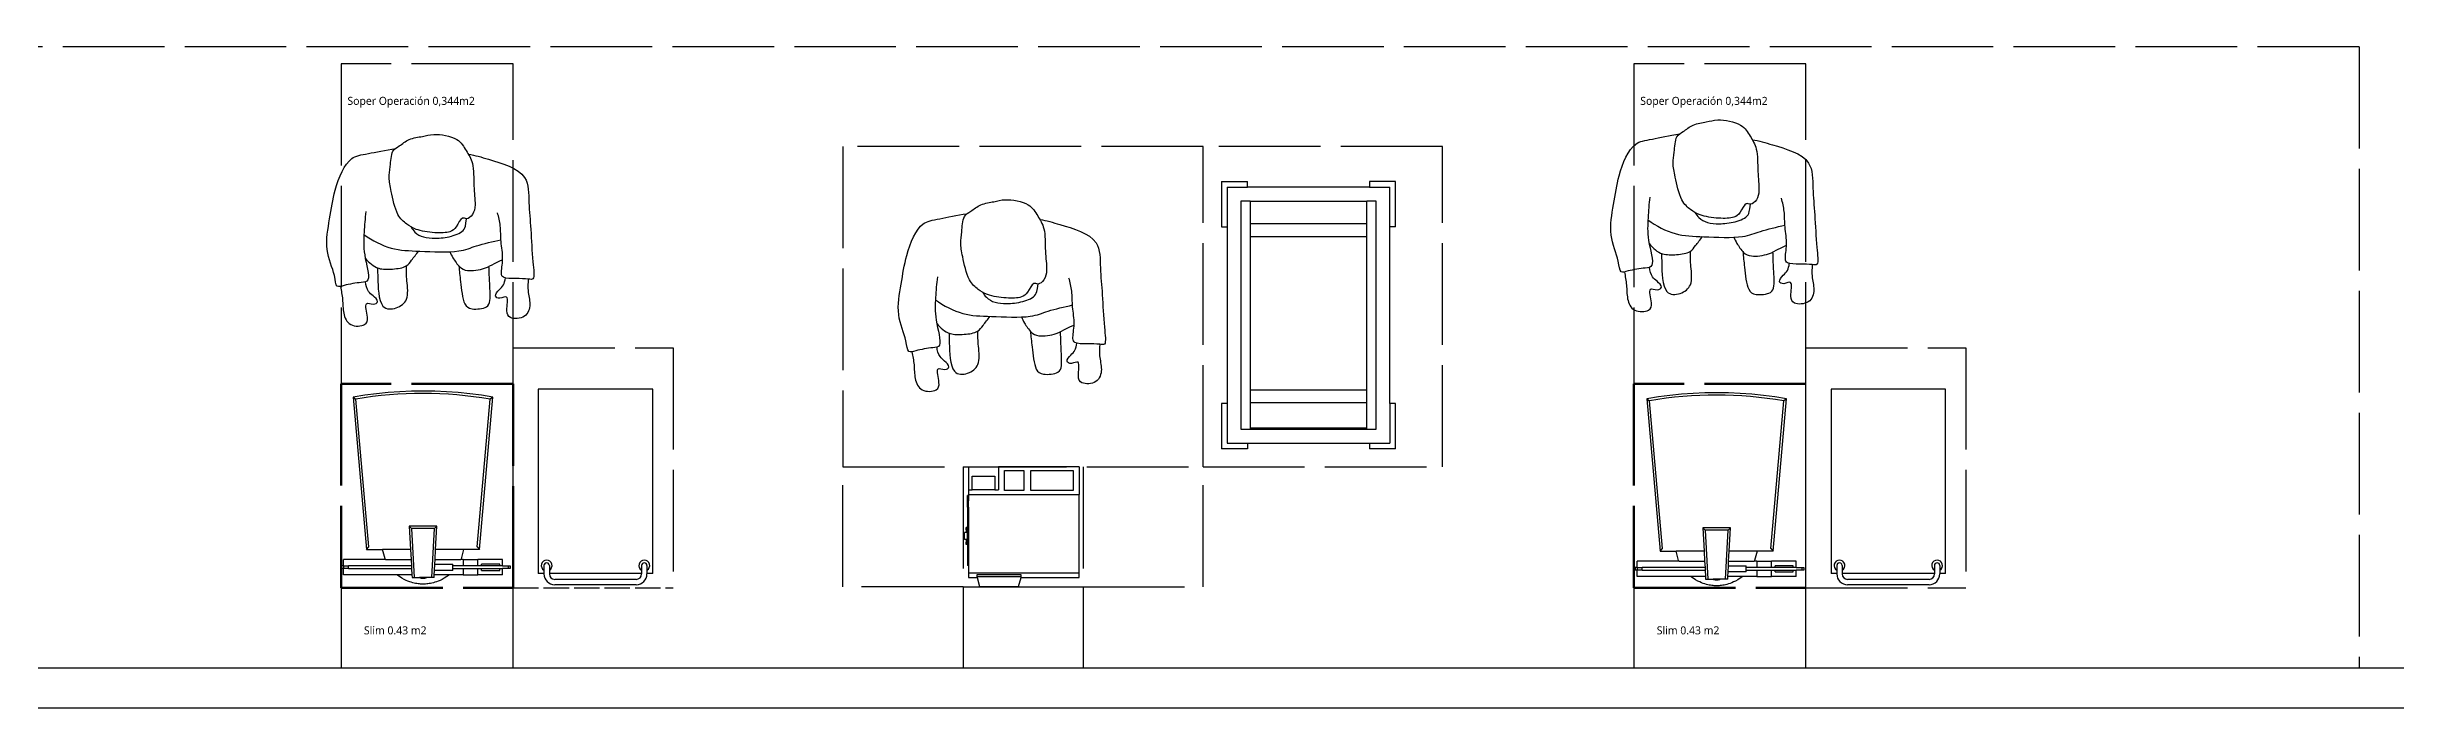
# Model space of a CAD drawing. Header units: millimetres. Extents: x -9564 to 78776, y -25260 to 24346.
# Drawn here: x 63986 to 69855, y -25260 to -23608 of the extents above; entities that cross this region are included whole.
import ezdxf

# ---------------------------------------------------------------- set-up
doc = ezdxf.new("R2010")
doc.units = ezdxf.units.MM
doc.header["$LTSCALE"] = 100
doc.linetypes.add('DASHED2', pattern=[0.762, 0.635, -0.127])
doc.linetypes.add('DASHEDX2', pattern=[3.048, 2.54, -0.508])
for name, color, linetype in [('Area circulacion', 50, 'DASHEDX2'), ('Area proceso', 90, 'DASHEDX2'), ('Maquinas', 200, 'Continuous'), ('MUROS', 7, 'Continuous'), ('Personal', 20, 'Continuous'), ('Transporte semielaborado', 30, 'Continuous')]:
    doc.layers.add(name, color=color, linetype=linetype)
doc.layers.add('Area maquinas', color=140, linetype='DASHEDX2', lineweight=50)
doc.styles.add('OpenSans', font='OpenSans-Regular.ttf')

# ---------------------------------------------------------------- blocks, each defined once
blk = doc.blocks.new('pa17-16')
for points, knots in [([(5.5575, 2.4391), (5.5549, 2.4218), (5.5525, 2.3852), (5.5491, 2.3329), (5.5712, 2.2599), (5.5431, 2.2589), (5.5029, 2.2526), (5.4793, 2.2435), (5.4785, 2.2813), (5.4499, 2.3438), (5.4658, 2.4235), (5.4776, 2.5033), (5.5116, 2.5798), (5.5552, 2.585), (5.608, 2.5962), (5.6336, 2.6001)], [0, 0, 0, 0, 0.404899, 0.829805, 1.276298, 1.516647, 1.885942, 2.122553, 2.418487, 2.881882, 3.382407, 3.897515, 4.613825, 5.020942, 5.393355, 5.393355, 5.393355, 5.393355]), ([(5.62, 2.5537), (5.6188, 2.5427), (5.6154, 2.5253), (5.6223, 2.4901), (5.6346, 2.4293), (5.661, 2.4064), (5.685, 2.3908), (5.7322, 2.3832), (5.7723, 2.3842), (5.7881, 2.3969), (5.8018, 2.4268), (5.8146, 2.4162), (5.8324, 2.4305), (5.8382, 2.4568), (5.8318, 2.5038), (5.8344, 2.5615), (5.8137, 2.5937), (5.7944, 2.6284), (5.7307, 2.6388), (5.7037, 2.6296), (5.6679, 2.626), (5.6442, 2.6055), (5.6228, 2.5961), (5.6214, 2.5667), (5.62, 2.5537)], [0, 0, 0, 0, 0.297584, 0.631064, 1.068635, 1.39533, 1.69617, 2.097861, 2.458938, 2.716293, 3.010442, 3.199165, 3.447293, 3.731671, 4.119196, 4.541864, 4.881702, 5.22714, 5.673063, 5.989311, 6.327668, 6.644571, 6.906626, 7.259736, 7.259736, 7.259736, 7.259736]), ([(5.8196, 2.5846), (5.837, 2.5819), (5.8817, 2.5675), (5.9755, 2.5418), (5.972, 2.4609), (5.9791, 2.3926), (5.9812, 2.315), (5.9891, 2.2612), (5.9692, 2.2664), (5.9401, 2.2663), (5.9063, 2.2668), (5.9005, 2.2811), (5.909, 2.3184), (5.9007, 2.3606), (5.9019, 2.4011), (5.8964, 2.4238), (5.8933, 2.4348)], [6.682038, 6.682038, 6.682038, 6.682038, 7.076266, 7.806153, 8.304227, 8.77662, 9.284333, 9.649979, 9.844608, 10.160206, 10.472731, 10.661147, 10.998544, 11.371438, 11.724832, 12.051545, 12.051545, 12.051545, 12.051545]), ([(5.6724, 2.3994), (5.675, 2.3947), (5.6837, 2.383), (5.7041, 2.3718), (5.7348, 2.3697), (5.774, 2.3728), (5.8085, 2.3874), (5.8116, 2.4015), (5.8144, 2.4199)], [0.121052, 0.121052, 0.121052, 0.121052, 0.297289, 0.584433, 0.895396, 1.26174, 1.600834, 1.760925, 1.760925, 1.760925, 1.760925]), ([(5.5522, 2.3809), (5.573, 2.3653), (5.6222, 2.3398), (5.6924, 2.3383), (5.7952, 2.3323), (5.8376, 2.352), (5.881, 2.3613), (5.9019, 2.366)], [0, 0, 0, 0, 0.49262, 0.970296, 1.525877, 1.91054, 2.357805, 2.357805, 2.357805, 2.357805]), ([(5.5552, 2.3206), (5.5597, 2.3147), (5.5706, 2.3043), (5.5892, 2.2916), (5.6248, 2.2913), (5.6613, 2.2967), (5.6731, 2.3154), (5.6858, 2.3299), (5.6912, 2.3378)], [0, 0, 0, 0, 0.262594, 0.520609, 0.853848, 1.185107, 1.43842, 1.738028, 1.738028, 1.738028, 1.738028]), ([(5.5867, 2.2952), (5.5866, 2.2877), (5.5872, 2.2667), (5.5883, 2.1873), (5.6353, 2.19), (5.6673, 2.2128), (5.6606, 2.2618), (5.6599, 2.2881), (5.6606, 2.3008)], [0.078483, 0.078483, 0.078483, 0.078483, 0.321516, 0.797556, 1.122606, 1.448668, 1.830958, 2.166281, 2.166281, 2.166281, 2.166281]), ([(5.7713, 2.3359), (5.7736, 2.3305), (5.7786, 2.3203), (5.7954, 2.2951), (5.8154, 2.2848), (5.8612, 2.2906), (5.8838, 2.3057), (5.8988, 2.3117), (5.9058, 2.3148)], [0, 0, 0, 0, 0.233477, 0.532145, 0.79329, 1.163492, 1.458071, 1.725911, 1.725911, 1.725911, 1.725911]), ([(5.7943, 2.2992), (5.7951, 2.2858), (5.7984, 2.2614), (5.8038, 2.2002), (5.8255, 2.1869), (5.8672, 2.191), (5.8755, 2.2117), (5.8718, 2.2605), (5.8715, 2.286), (5.871, 2.2978)], [0, 0, 0, 0, 0.353805, 0.775896, 1.041599, 1.377968, 1.615337, 2.001902, 2.313716, 2.313716, 2.313716, 2.313716]), ([(5.4915, 2.2484), (5.4936, 2.2374), (5.4981, 2.215), (5.4968, 2.1806), (5.512, 2.1445), (5.5569, 2.147), (5.5634, 2.1681), (5.5498, 2.2128), (5.5753, 2.1995), (5.5912, 2.209), (5.5741, 2.2257), (5.5617, 2.2339), (5.5559, 2.2515), (5.5556, 2.26)], [0, 0, 0, 0, 0.324329, 0.654038, 0.980089, 1.31306, 1.562526, 1.890179, 2.123217, 2.319335, 2.559559, 2.78492, 3.066636, 3.066636, 3.066636, 3.066636]), ([(5.9713, 2.2652), (5.9703, 2.2553), (5.9686, 2.234), (5.9786, 2.2017), (5.9668, 2.1644), (5.9218, 2.1628), (5.9134, 2.1832), (5.9229, 2.229), (5.8988, 2.2135), (5.882, 2.2215), (5.8976, 2.2397), (5.908, 2.248), (5.912, 2.2618), (5.9127, 2.2683)], [0.038839, 0.038839, 0.038839, 0.038839, 0.324329, 0.654038, 0.980089, 1.31306, 1.562526, 1.890179, 2.123217, 2.319335, 2.559559, 2.78492, 2.989829, 2.989829, 2.989829, 2.989829])]:
    blk.add_open_spline(points, degree=3, knots=knots)
blk = doc.blocks.new('Bakery Trolley pl')
at = {"layer": 'Transporte semielaborado'}
for p, q in [((0.1804, 0.6253), (0.2371, 0.6253)), ((0.1804, 0.6253), (0.1804, 0.526)), ((0.2371, 0.6127), (0.2371, 0.6253)), ((0.5048, 0.6127), (0.5048, 0.6253)), ((0.5048, 0.6253), (0.5615, 0.6253)), ((0.5615, 0.526), (0.5615, 0.6253)), ((0.2371, 0.6127), (0.1929, 0.6127)), ((0.1929, 0.526), (0.1929, 0.6127)), ((0.2229, 0.5827), (0.2229, 0.0827)), ((0.2429, 0.5827), (0.2229, 0.5827)), ((0.5048, 0.6127), (0.2371, 0.6127)), ((0.2429, 0.5827), (0.2429, 0.5798)), ((0.4989, 0.5827), (0.2429, 0.5827)), ((0.2429, 0.5798), (0.4989, 0.5798)), ((0.2429, 0.5798), (0.2429, 0.5245)), ((0.5189, 0.5827), (0.4989, 0.5827)), ((0.4989, 0.5798), (0.4989, 0.5827)), ((0.4989, 0.5245), (0.4989, 0.5798)), ((0.5489, 0.6127), (0.5048, 0.6127)), ((0.5189, 0.0827), (0.5189, 0.5827)), ((0.5489, 0.526), (0.5489, 0.6127)), ((0.1804, 0.526), (0.1929, 0.526)), ((0.1929, 0.526), (0.1929, 0.1394)), ((0.2429, 0.5245), (0.4989, 0.5245)), ((0.2429, 0.5245), (0.2429, 0.4967)), ((0.4989, 0.4967), (0.4989, 0.5245)), ((0.5489, 0.526), (0.5615, 0.526)), ((0.5489, 0.1394), (0.5489, 0.526)), ((0.2429, 0.4967), (0.4989, 0.4967)), ((0.2429, 0.4967), (0.2429, 0.1615)), ((0.4989, 0.1615), (0.4989, 0.4967)), ((0.2429, 0.1615), (0.4989, 0.1615)), ((0.2429, 0.1615), (0.2429, 0.1325)), ((0.4989, 0.1325), (0.4989, 0.1615)), ((0.1804, 0.1394), (0.1929, 0.1394)), ((0.1804, 0.1394), (0.1804, 0.0402)), ((0.1929, 0.1394), (0.1929, 0.0527)), ((0.2429, 0.1325), (0.4989, 0.1325)), ((0.2429, 0.1325), (0.2429, 0.0827)), ((0.4989, 0.0827), (0.4989, 0.1325)), ((0.5615, 0.1394), (0.5489, 0.1394)), ((0.5489, 0.0527), (0.5489, 0.1394)), ((0.5615, 0.0402), (0.5615, 0.1394)), ((0.2371, 0.0527), (0.1929, 0.0527)), ((0.2229, 0.0827), (0.2429, 0.0827)), ((0.2371, 0.0402), (0.2371, 0.0527)), ((0.2371, 0.0527), (0.5048, 0.0527)), ((0.4989, 0.0827), (0.2429, 0.0827)), ((0.4989, 0.0827), (0.5189, 0.0827)), ((0.5048, 0.0527), (0.5048, 0.0402)), ((0.5489, 0.0527), (0.5048, 0.0527)), ((0.1804, 0.0402), (0.2371, 0.0402)), ((0.5615, 0.0402), (0.5048, 0.0402))]:
    blk.add_line(p, q, dxfattribs=at)

msp = doc.modelspace()

# ---------------------------------------------------------------- linework, layer by layer
at = {"color": 3}
msp.add_line((68382.782, -24959.773), (68382.782, -24359.773), dxfattribs=at)
for p, q in [((65150.964, -24959.773), (65150.964, -24449.773)), ((68382.782, -24959.773), (68382.782, -24449.773)), ((65150.964, -24959.773), (65150.964, -24959.773)), ((66525.508, -24956.938), (66575.508, -24956.938)), ((68382.782, -24959.773), (68382.782, -24959.773)), ((63953.09, -25159.773), (69265.508, -25159.773))]:
    msp.add_line(p, q)
at = {"color": 3, "linetype": 'DASHED2'}
msp.add_line((65150.964, -24959.773), (65550.964, -24959.773), dxfattribs=at)
at = {"layer": 'Area circulacion', "color": 2}
for q in [(59031.568, -23607.991), (69765.508, -25159.773)]:
    msp.add_line((69765.508, -23607.991), q, dxfattribs=at)
at = {"layer": 'Area maquinas'}
for p, q in [((65150.964, -24449.773), (64720.964, -24449.773)), ((64720.964, -24449.773), (64720.964, -24959.773)), ((65150.964, -24959.773), (65150.964, -24449.773)), ((68382.782, -24449.773), (67952.782, -24449.773)), ((67952.782, -24449.773), (67952.782, -24959.773)), ((64720.964, -24959.773), (65150.964, -24959.773)), ((67952.782, -24959.773), (68382.782, -24959.773))]:
    msp.add_line(p, q, dxfattribs=at)
at = {"layer": 'Area proceso', "color": 3}
for p, q in [((65150.964, -23649.773), (64720.964, -23649.773)), ((64720.964, -23649.773), (64720.964, -24449.773)), ((65150.964, -24449.773), (65150.964, -23649.773)), ((68382.782, -23649.773), (67952.782, -23649.773)), ((67952.782, -23649.773), (67952.782, -24449.773)), ((68382.782, -24449.773), (68382.782, -23649.773)), ((66875.508, -23856.938), (65975.508, -23856.938)), ((65975.508, -23856.938), (65975.508, -24656.938)), ((66875.508, -24656.938), (66875.508, -23856.938)), ((67473.909, -23856.938), (66875.508, -23856.938)), ((67473.909, -24656.938), (67473.909, -23856.938)), ((65150.964, -24959.773), (65150.964, -24359.773)), ((65150.964, -24359.773), (65550.964, -24359.773)), ((65550.964, -24359.773), (65550.964, -24959.773)), ((68382.782, -24359.773), (68782.782, -24359.773)), ((68782.782, -24359.773), (68782.782, -24959.773)), ((66875.508, -24656.938), (67473.909, -24656.938)), ((64720.964, -24959.773), (64720.964, -25159.773)), ((65150.964, -25159.773), (65150.964, -24959.773)), ((66275.508, -24956.938), (66275.508, -25159.773)), ((66575.508, -24956.938), (66575.508, -25159.773)), ((67952.782, -24959.773), (67952.782, -25159.773)), ((68382.782, -25159.773), (68382.782, -24959.773)), ((68382.782, -24959.773), (68782.782, -24959.773)), ((64720.964, -25159.773), (65150.964, -25159.773)), ((66275.508, -25159.773), (66575.508, -25159.773)), ((67952.782, -25159.773), (68382.782, -25159.773))]:
    msp.add_line(p, q, dxfattribs=at)
at = {"layer": 'Area proceso'}
for p, q in [((68382.782, -24959.773), (68382.782, -24449.773)), ((65975.508, -24956.938), (65975.508, -24656.938)), ((65975.508, -24656.938), (66875.508, -24656.938)), ((66275.508, -24656.938), (66275.508, -24956.938)), ((66275.508, -24656.938), (66575.508, -24656.938)), ((66575.508, -24656.938), (66575.508, -24956.938)), ((66875.508, -24956.938), (66875.508, -24656.938)), ((66275.508, -24956.938), (65975.508, -24956.938)), ((66275.508, -24956.938), (66525.508, -24956.938)), ((66575.508, -24956.938), (66875.508, -24956.938))]:
    msp.add_line(p, q, dxfattribs=at)
at = {"layer": 'Maquinas'}
for p, q in [((64809.046, -24474.526), (64780.027, -24478.216)), ((64838.157, -24471.653), (64809.046, -24474.526)), ((64867.338, -24469.599), (64838.157, -24471.653)), ((64896.565, -24468.366), (64867.338, -24469.599)), ((64925.815, -24467.955), (64896.565, -24468.366)), ((64955.065, -24468.366), (64925.815, -24467.955)), ((64984.292, -24469.599), (64955.065, -24468.366)), ((65013.473, -24471.653), (64984.292, -24469.599)), ((65042.584, -24474.526), (65013.473, -24471.653)), ((65071.603, -24478.216), (65042.584, -24474.526)), ((68071.832, -24475.778), (68042.72, -24478.651)), ((68101.013, -24473.724), (68071.832, -24475.778)), ((68130.24, -24472.491), (68101.013, -24473.724)), ((68159.49, -24472.08), (68130.24, -24472.491)), ((68188.74, -24472.491), (68159.49, -24472.08)), ((68217.966, -24473.724), (68188.74, -24472.491)), ((68247.147, -24475.778), (68217.966, -24473.724)), ((68276.259, -24478.651), (68247.147, -24475.778)), ((64780.027, -24478.216), (64751.123, -24482.719)), ((64751.123, -24482.719), (64784.441, -24863.549)), ((64751.123, -24482.719), (64757.894, -24488.023)), ((64790.198, -24857.266), (64757.894, -24488.023)), ((65061.432, -24857.266), (65093.736, -24488.023)), ((65067.189, -24863.549), (65100.507, -24482.719)), ((65100.507, -24482.719), (65071.603, -24478.216)), ((65100.507, -24482.719), (65093.736, -24488.023)), ((68013.701, -24482.341), (67984.797, -24486.845)), ((67984.797, -24486.845), (68018.115, -24867.674)), ((67984.797, -24486.845), (67991.568, -24492.148)), ((68023.873, -24861.391), (67991.568, -24492.148)), ((68042.72, -24478.651), (68013.701, -24482.341)), ((68305.278, -24482.341), (68276.259, -24478.651)), ((68295.106, -24861.391), (68327.411, -24492.148)), ((68300.864, -24867.674), (68334.182, -24486.845)), ((68334.182, -24486.845), (68305.278, -24482.341)), ((68334.182, -24486.845), (68327.411, -24492.148)), ((66288.866, -24656.938), (66288.866, -24714.865)), ((66288.866, -24656.938), (66364.362, -24656.938)), ((66298.303, -24714.865), (66298.303, -24680.797)), ((66298.303, -24680.797), (66354.925, -24680.797)), ((66354.925, -24680.797), (66354.925, -24714.865)), ((66364.362, -24656.938), (66364.362, -24714.865)), ((66565.817, -24656.938), (66364.362, -24656.938)), ((66379.461, -24716.468), (66379.461, -24666.429)), ((66379.461, -24666.429), (66427.795, -24666.429)), ((66427.795, -24666.429), (66427.795, -24716.468)), ((66445.189, -24716.468), (66445.189, -24666.429)), ((66445.189, -24666.429), (66550.718, -24666.429)), ((66550.718, -24666.429), (66550.718, -24716.468)), ((66565.817, -24656.938), (66565.817, -24726.189)), ((66288.866, -24729.024), (66286.978, -24729.024)), ((66286.978, -24729.55), (66286.978, -24729.024)), ((66288.866, -24729.55), (66286.978, -24729.55)), ((66286.978, -24742.254), (66286.978, -24729.55)), ((66288.866, -24742.254), (66286.978, -24742.254)), ((66286.978, -24757.863), (66286.978, -24742.254)), ((66288.866, -24757.863), (66286.978, -24757.863)), ((66286.978, -24757.863), (66286.978, -24808.542)), ((66288.866, -24714.865), (66288.866, -24726.189)), ((66288.866, -24714.865), (66298.303, -24714.865)), ((66288.866, -24726.189), (66565.817, -24726.189)), ((66288.866, -24726.189), (66288.866, -24729.024)), ((66288.866, -24729.024), (66288.866, -24729.55)), ((66288.866, -24729.55), (66288.866, -24742.254)), ((66288.866, -24757.863), (66288.866, -24742.254)), ((66288.866, -24757.863), (66288.866, -24903.69)), ((66354.925, -24714.865), (66298.303, -24714.865)), ((66354.925, -24714.865), (66364.362, -24714.865)), ((66427.795, -24716.468), (66379.461, -24716.468)), ((66550.718, -24716.468), (66445.189, -24716.468)), ((66565.817, -24921.809), (66565.817, -24726.189)), ((64960.334, -24805.603), (64891.296, -24805.603)), ((64891.296, -24805.603), (64894.453, -24863.549)), ((64891.296, -24805.603), (64896.951, -24810.958)), ((64954.679, -24810.958), (64896.951, -24810.958)), ((64896.951, -24810.958), (64903.631, -24933.584)), ((64947.983, -24933.875), (64954.679, -24810.958)), ((64954.679, -24810.958), (64960.334, -24805.603)), ((64957.177, -24863.549), (64960.334, -24805.603)), ((66283.204, -24821.546), (66279.429, -24821.546)), ((66279.429, -24838.532), (66279.429, -24821.546)), ((66286.978, -24808.542), (66283.204, -24808.542)), ((66283.204, -24814.564), (66283.204, -24808.542)), ((66283.204, -24814.564), (66283.204, -24821.546)), ((66286.978, -24814.564), (66283.204, -24814.564)), ((66286.978, -24821.546), (66283.204, -24821.546)), ((66286.978, -24814.564), (66286.978, -24808.542)), ((66286.978, -24814.564), (66286.978, -24821.546)), ((66286.978, -24838.532), (66286.978, -24821.546)), ((68194.008, -24809.728), (68124.971, -24809.728)), ((68124.971, -24809.728), (68128.127, -24867.674)), ((68124.971, -24809.728), (68130.626, -24815.083)), ((68188.353, -24815.083), (68130.626, -24815.083)), ((68130.626, -24815.083), (68137.306, -24937.709)), ((68181.657, -24938), (68188.353, -24815.083)), ((68188.353, -24815.083), (68194.008, -24809.728)), ((68190.852, -24867.674), (68194.008, -24809.728)), ((64784.441, -24863.549), (64790.198, -24857.266)), ((64784.441, -24863.549), (64824.493, -24863.549)), ((64894.453, -24863.549), (64824.493, -24863.549)), ((64830.799, -24887.01), (64824.493, -24863.549)), ((64831.721, -24888.695), (64830.799, -24887.01)), ((64894.453, -24863.549), (64895.823, -24888.695)), ((64955.807, -24888.695), (64957.177, -24863.549)), ((65027.137, -24863.549), (64957.177, -24863.549)), ((65020.831, -24887.01), (65019.909, -24888.695)), ((65027.137, -24863.549), (65020.831, -24887.01)), ((65067.189, -24863.549), (65027.137, -24863.549)), ((65061.432, -24857.266), (65067.189, -24863.549)), ((66283.204, -24838.532), (66279.429, -24838.532)), ((66286.978, -24838.532), (66283.204, -24838.532)), ((66283.204, -24838.532), (66283.204, -24845.513)), ((66286.978, -24845.513), (66283.204, -24845.513)), ((66283.204, -24851.566), (66283.204, -24845.513)), ((66286.978, -24851.566), (66283.204, -24851.566)), ((66286.978, -24838.532), (66286.978, -24845.513)), ((66286.978, -24851.566), (66286.978, -24845.513)), ((66286.978, -24851.566), (66286.978, -24903.69)), ((68018.115, -24867.674), (68023.873, -24861.391)), ((68018.115, -24867.674), (68058.168, -24867.674)), ((68128.127, -24867.674), (68058.168, -24867.674)), ((68064.474, -24891.135), (68058.168, -24867.674)), ((68128.127, -24867.674), (68129.497, -24892.821)), ((68189.482, -24892.821), (68190.852, -24867.674)), ((68260.811, -24867.674), (68190.852, -24867.674)), ((68260.811, -24867.674), (68254.505, -24891.135)), ((68300.864, -24867.674), (68260.811, -24867.674)), ((68295.106, -24861.391), (68300.864, -24867.674)), ((64722.151, -24904.742), (64722.151, -24911.081)), ((64727.042, -24904.742), (64722.151, -24904.742)), ((64727.042, -24911.081), (64722.151, -24911.081)), ((64727.042, -24904.742), (64727.042, -24888.695)), ((64831.721, -24888.695), (64727.042, -24888.695)), ((64727.042, -24904.742), (64727.042, -24911.081)), ((64727.042, -24904.742), (64739.62, -24904.742)), ((64727.042, -24927.128), (64727.042, -24911.081)), ((64739.62, -24911.081), (64727.042, -24911.081)), ((64860.04, -24927.128), (64727.042, -24927.128)), ((64896.697, -24904.742), (64739.62, -24904.742)), ((64739.62, -24911.081), (64739.62, -24904.742)), ((64739.62, -24911.081), (64897.042, -24911.081)), ((64831.721, -24888.695), (64895.823, -24888.695)), ((64897.916, -24927.128), (64860.04, -24927.128)), ((64895.823, -24888.695), (64896.697, -24904.742)), ((64896.697, -24904.742), (64897.042, -24911.081)), ((64897.042, -24911.081), (64897.916, -24927.128)), ((64897.916, -24927.128), (64898.284, -24933.875)), ((64898.284, -24933.875), (64899.389, -24933.815)), ((64899.389, -24933.815), (64903.631, -24933.584)), ((64899.389, -24933.815), (64903.631, -24933.875)), ((64903.631, -24933.584), (64903.631, -24933.875)), ((64903.631, -24933.875), (64917.234, -24933.875)), ((64934.396, -24933.875), (64917.234, -24933.875)), ((64947.983, -24933.875), (64934.396, -24933.875)), ((64953.346, -24933.875), (64947.983, -24933.875)), ((64953.346, -24933.875), (64953.714, -24927.128)), ((64953.714, -24927.128), (64954.334, -24915.738)), ((64991.59, -24927.128), (64953.714, -24927.128)), ((64954.334, -24915.738), (64955.187, -24900.085)), ((64999.863, -24915.738), (64954.334, -24915.738)), ((64955.187, -24900.085), (64955.807, -24888.695)), ((64955.187, -24900.085), (64999.863, -24900.085)), ((64955.807, -24888.695), (65019.909, -24888.695)), ((65026.339, -24927.128), (64991.59, -24927.128)), ((64999.863, -24904.742), (64999.863, -24900.085)), ((65026.339, -24904.742), (64999.863, -24904.742)), ((64999.863, -24911.081), (64999.863, -24904.742)), ((64999.863, -24915.738), (64999.863, -24911.081)), ((64999.863, -24911.081), (65026.339, -24911.081)), ((65026.339, -24888.695), (65019.909, -24888.695)), ((65026.339, -24888.695), (65026.339, -24904.742)), ((65026.339, -24888.695), (65062.966, -24888.695)), ((65062.966, -24904.742), (65026.339, -24904.742)), ((65026.339, -24911.081), (65026.339, -24927.128)), ((65026.339, -24911.081), (65062.966, -24911.081)), ((65026.339, -24927.128), (65062.966, -24927.128)), ((65062.966, -24904.742), (65062.966, -24888.695)), ((65124.588, -24888.695), (65062.966, -24888.695)), ((65071.817, -24904.742), (65062.966, -24904.742)), ((65062.966, -24927.128), (65062.966, -24911.081)), ((65062.966, -24911.081), (65071.817, -24911.081)), ((65124.588, -24927.128), (65062.966, -24927.128)), ((65117.409, -24900.085), (65071.817, -24900.085)), ((65071.817, -24904.742), (65071.817, -24900.085)), ((65117.409, -24904.742), (65071.817, -24904.742)), ((65071.817, -24915.738), (65071.817, -24911.081)), ((65071.817, -24911.081), (65117.409, -24911.081)), ((65071.817, -24915.738), (65117.409, -24915.738)), ((65117.409, -24904.742), (65117.409, -24900.085)), ((65124.588, -24904.742), (65117.409, -24904.742)), ((65117.409, -24915.738), (65117.409, -24911.081)), ((65117.409, -24911.081), (65124.588, -24911.081)), ((65124.588, -24904.742), (65124.588, -24888.695)), ((65124.588, -24904.742), (65138.563, -24904.742)), ((65124.588, -24927.128), (65124.588, -24911.081)), ((65138.563, -24911.081), (65124.588, -24911.081)), ((65138.563, -24904.742), (65138.563, -24911.081)), ((65138.563, -24904.742), (65143.454, -24904.742)), ((65143.454, -24911.081), (65138.563, -24911.081)), ((65143.454, -24904.742), (65143.454, -24911.081)), ((66288.866, -24903.69), (66286.978, -24903.69)), ((66288.866, -24903.69), (66288.866, -24921.809)), ((66288.866, -24921.809), (66565.817, -24921.809)), ((66288.866, -24921.809), (66288.866, -24933.889)), ((66288.866, -24933.889), (66310.822, -24933.889)), ((66310.273, -24927.042), (66310.273, -24931.888)), ((66421.067, -24927.042), (66310.273, -24927.042)), ((66421.067, -24931.888), (66310.273, -24931.888)), ((66310.273, -24931.888), (66310.822, -24933.889)), ((66310.822, -24933.889), (66316.921, -24956.122)), ((66414.42, -24956.122), (66420.519, -24933.889)), ((66420.519, -24933.889), (66421.067, -24931.888)), ((66420.519, -24933.889), (66565.817, -24933.889)), ((66421.067, -24931.888), (66421.067, -24927.042)), ((66565.817, -24933.889), (66565.817, -24921.809)), ((67955.825, -24908.867), (67955.825, -24915.206)), ((67960.717, -24908.867), (67955.825, -24908.867)), ((67960.717, -24915.206), (67955.825, -24915.206)), ((67960.717, -24908.867), (67960.717, -24892.821)), ((68065.395, -24892.821), (67960.717, -24892.821)), ((67960.717, -24908.867), (67960.717, -24915.206)), ((67960.717, -24908.867), (67973.295, -24908.867)), ((67960.717, -24931.253), (67960.717, -24915.206)), ((67973.295, -24915.206), (67960.717, -24915.206)), ((68093.714, -24931.253), (67960.717, -24931.253)), ((68130.371, -24908.867), (67973.295, -24908.867)), ((67973.295, -24915.206), (67973.295, -24908.867)), ((67973.295, -24915.206), (68130.717, -24915.206)), ((68065.395, -24892.821), (68064.474, -24891.135)), ((68065.395, -24892.821), (68129.497, -24892.821)), ((68131.591, -24931.253), (68093.714, -24931.253)), ((68129.497, -24892.821), (68130.371, -24908.867)), ((68130.371, -24908.867), (68130.717, -24915.206)), ((68130.717, -24915.206), (68131.591, -24931.253)), ((68131.591, -24931.253), (68131.958, -24938)), ((68131.958, -24938), (68133.063, -24937.94)), ((68133.063, -24937.94), (68137.306, -24937.709)), ((68133.063, -24937.94), (68137.306, -24938)), ((68137.306, -24937.709), (68137.306, -24938)), ((68137.306, -24938), (68150.908, -24938)), ((68168.071, -24938), (68150.908, -24938)), ((68181.657, -24938), (68168.071, -24938)), ((68187.021, -24938), (68181.657, -24938)), ((68187.021, -24938), (68187.388, -24931.253)), ((68187.388, -24931.253), (68188.009, -24919.864)), ((68225.265, -24931.253), (68187.388, -24931.253)), ((68188.009, -24919.864), (68188.861, -24904.21)), ((68233.538, -24919.864), (68188.009, -24919.864)), ((68188.861, -24904.21), (68189.482, -24892.821)), ((68188.861, -24904.21), (68233.538, -24904.21)), ((68189.482, -24892.821), (68253.584, -24892.821)), ((68260.014, -24931.253), (68225.265, -24931.253)), ((68233.538, -24908.867), (68233.538, -24904.21)), ((68260.014, -24908.867), (68233.538, -24908.867)), ((68233.538, -24915.206), (68233.538, -24908.867)), ((68233.538, -24919.864), (68233.538, -24915.206)), ((68233.538, -24915.206), (68260.014, -24915.206)), ((68254.505, -24891.135), (68253.584, -24892.821)), ((68260.014, -24892.821), (68253.584, -24892.821)), ((68260.014, -24892.821), (68260.014, -24908.867)), ((68260.014, -24892.821), (68296.641, -24892.821)), ((68296.641, -24908.867), (68260.014, -24908.867)), ((68260.014, -24915.206), (68260.014, -24931.253)), ((68260.014, -24915.206), (68296.641, -24915.206)), ((68260.014, -24931.253), (68296.641, -24931.253)), ((68296.641, -24908.867), (68296.641, -24892.821)), ((68358.262, -24892.821), (68296.641, -24892.821)), ((68305.492, -24908.867), (68296.641, -24908.867)), ((68296.641, -24931.253), (68296.641, -24915.206)), ((68296.641, -24915.206), (68305.492, -24915.206)), ((68358.262, -24931.253), (68296.641, -24931.253)), ((68351.084, -24904.21), (68305.492, -24904.21)), ((68305.492, -24908.867), (68305.492, -24904.21)), ((68351.084, -24908.867), (68305.492, -24908.867)), ((68305.492, -24919.864), (68305.492, -24915.206)), ((68305.492, -24915.206), (68351.084, -24915.206)), ((68305.492, -24919.864), (68351.084, -24919.864)), ((68351.084, -24908.867), (68351.084, -24904.21)), ((68358.262, -24908.867), (68351.084, -24908.867)), ((68351.084, -24919.864), (68351.084, -24915.206)), ((68351.084, -24915.206), (68358.262, -24915.206)), ((68358.262, -24908.867), (68358.262, -24892.821)), ((68358.262, -24908.867), (68372.238, -24908.867)), ((68358.262, -24931.253), (68358.262, -24915.206)), ((68372.238, -24915.206), (68358.262, -24915.206)), ((68372.238, -24908.867), (68372.238, -24915.206)), ((68372.238, -24908.867), (68377.129, -24908.867)), ((68377.129, -24915.206), (68372.238, -24915.206)), ((68377.129, -24908.867), (68377.129, -24915.206)), ((66316.921, -24956.122), (66414.42, -24956.122))]:
    msp.add_line(p, q, dxfattribs=at)
for points in [[(64991.59, -24927.128), (64984.847, -24931.532), (64978.74, -24935.217), (64973.199, -24938.263), (64968.157, -24940.752), (64963.545, -24942.764), (64959.296, -24944.38), (64955.339, -24945.681), (64951.608, -24946.747), (64948.041, -24947.647), (64944.611, -24948.401), (64941.299, -24949.017), (64938.085, -24949.504), (64934.949, -24949.868), (64931.872, -24950.119), (64928.833, -24950.263), (64925.815, -24950.309), (64922.796, -24950.263), (64919.758, -24950.119), (64916.681, -24949.868), (64913.545, -24949.504), (64910.331, -24949.017), (64907.019, -24948.401), (64903.589, -24947.647), (64900.022, -24946.747), (64896.291, -24945.681), (64892.334, -24944.38), (64888.084, -24942.764), (64883.473, -24940.752), (64878.431, -24938.263), (64872.89, -24935.217), (64866.783, -24931.532), (64860.04, -24927.128)], [(64917.234, -24933.875), (64918.119, -24934.201), (64919.079, -24934.479), (64920.104, -24934.712), (64921.182, -24934.899), (64922.303, -24935.043), (64923.455, -24935.145), (64924.63, -24935.204), (64925.815, -24935.224), (64927, -24935.204), (64928.174, -24935.145), (64929.327, -24935.043), (64930.448, -24934.899), (64931.526, -24934.712), (64932.551, -24934.479), (64933.511, -24934.201), (64934.396, -24933.875)], [(68225.265, -24931.253), (68218.522, -24935.657), (68212.414, -24939.342), (68206.874, -24942.389), (68201.832, -24944.878), (68197.22, -24946.89), (68192.97, -24948.506), (68189.014, -24949.806), (68185.282, -24950.872), (68181.716, -24951.772), (68178.286, -24952.526), (68174.974, -24953.143), (68171.759, -24953.629), (68168.623, -24953.993), (68165.546, -24954.244), (68162.508, -24954.388), (68159.49, -24954.435), (68156.471, -24954.388), (68153.433, -24954.244), (68150.356, -24953.993), (68147.22, -24953.629), (68144.005, -24953.143), (68140.693, -24952.526), (68137.264, -24951.772), (68133.697, -24950.872), (68129.965, -24949.806), (68126.009, -24948.506), (68121.759, -24946.89), (68117.147, -24944.878), (68112.105, -24942.389), (68106.565, -24939.342), (68100.457, -24935.657), (68093.714, -24931.253)], [(68150.908, -24938), (68151.794, -24938.326), (68152.754, -24938.604), (68153.778, -24938.837), (68154.856, -24939.024), (68155.977, -24939.168), (68157.13, -24939.27), (68158.304, -24939.33), (68159.49, -24939.349), (68160.675, -24939.33), (68161.849, -24939.27), (68163.002, -24939.168), (68164.123, -24939.024), (68165.201, -24938.837), (68166.225, -24938.604), (68167.186, -24938.326), (68168.071, -24938)]]:
    msp.add_lwpolyline(points, dxfattribs=at)
for centre in [(64924.742, -25445.3), (68158.416, -25449.425)]:
    msp.add_arc(centre, 971.708, 79.9864267, 99.8870323, dxfattribs=at)
at = {"layer": 'MUROS'}
for p, q in [((69093.07, -25159.773), (72965.508, -25159.773)), ((72965.508, -25259.773), (55586.994, -25259.773))]:
    msp.add_line(p, q, dxfattribs=at)
at = {"layer": 'Transporte semielaborado'}
for p, q in [((65499.766, -24463.006), (65213.795, -24463.006)), ((65213.795, -24463.006), (65213.795, -24923.925)), ((65499.766, -24923.925), (65499.766, -24463.006)), ((68731.584, -24463.006), (68445.613, -24463.006)), ((68445.613, -24463.006), (68445.613, -24923.925)), ((68731.584, -24923.925), (68731.584, -24463.006)), ((65228.023, -24923.925), (65213.795, -24923.925)), ((65228.023, -24903.738), (65228.023, -24924.766)), ((65241.481, -24903.738), (65241.481, -24924.766)), ((65472.079, -24923.925), (65241.481, -24923.925)), ((65458.622, -24938.223), (65254.938, -24938.223)), ((65472.079, -24903.738), (65472.079, -24924.766)), ((65485.537, -24903.738), (65485.537, -24924.766)), ((65499.766, -24923.925), (65485.537, -24923.925)), ((65499.766, -24923.925), (65485.537, -24923.925)), ((65499.766, -24923.925), (65493.037, -24923.925)), ((65499.766, -24923.925), (65499.766, -24903.738)), ((65499.766, -24923.925), (65499.766, -24917.196)), ((68459.841, -24923.925), (68445.613, -24923.925)), ((68459.841, -24903.738), (68459.841, -24924.766)), ((68473.299, -24903.738), (68473.299, -24924.766)), ((68703.897, -24923.925), (68473.299, -24923.925)), ((68690.44, -24938.223), (68486.756, -24938.223)), ((68703.897, -24903.738), (68703.897, -24924.766)), ((68717.355, -24903.738), (68717.355, -24924.766)), ((68731.584, -24923.925), (68717.355, -24923.925)), ((68731.584, -24923.925), (68717.355, -24923.925)), ((68731.584, -24923.925), (68724.855, -24923.925)), ((68731.584, -24923.925), (68731.584, -24903.738)), ((68731.584, -24923.925), (68731.584, -24917.196)), ((65458.622, -24951.681), (65254.938, -24951.681)), ((68690.44, -24951.681), (68486.756, -24951.681))]:
    msp.add_line(p, q, dxfattribs=at)
for centre, radius, start, end in [((65234.752, -24903.738), 13.457, 300, 240), ((65234.752, -24903.738), 6.729, 90, 180), ((65234.752, -24903.738), 6.729, 359.9998907, 180), ((65254.938, -24924.766), 26.915, 180, 270), ((65254.938, -24924.766), 13.457, 180, 270), ((65458.622, -24924.766), 13.457, 270, 0), ((65458.622, -24924.766), 26.915, 270, 0), ((65478.808, -24903.738), 13.457, 300, 240), ((65478.808, -24903.738), 6.729, 0, 180), ((68466.57, -24903.738), 13.457, 300, 240), ((68466.57, -24903.738), 6.729, 90, 180), ((68466.57, -24903.738), 6.729, 359.9998907, 180), ((68486.756, -24924.766), 26.915, 180, 270), ((68486.756, -24924.766), 13.457, 180, 270), ((68690.44, -24924.766), 13.457, 270, 0), ((68690.44, -24924.766), 26.915, 270, 0), ((68710.626, -24903.738), 13.457, 300, 240), ((68710.626, -24903.738), 6.729, 0, 180)]:
    msp.add_arc(centre, radius, start, end, dxfattribs=at)

# ---------------------------------------------------------------- block references
at = {"layer": 'Personal', "xscale": 979.1504951166461, "yscale": 979.1504951166461, "zscale": 979.1504951166461, "rotation": 0.2543368405677705}
for p in [(59351.989, -26431.83), (62561.616, -26395.67), (60780.64, -26594.938)]:
    msp.add_blockref('pa17-16', p, dxfattribs=at)
at = {"layer": 'Transporte semielaborado', "xscale": 1141.039974711085, "yscale": 1141.039974711085, "zscale": 1141.039974711085, "rotation": 180}
msp.add_blockref('Bakery Trolley pl', (67562.318, -23898.51), dxfattribs=at)

# ---------------------------------------------------------------- texts
at = {"color": 3, "linetype": 'DASHEDX2', "char_height": 20, "attachment_point": 1, "style": 'OpenSans'}
for insert in [(64736.736, -23732.619), (67968.554, -23732.619)]:
    msp.add_mtext_dynamic_manual_height_columns('Soper Operación 0,344m2', width=430, gutter_width=12.5, heights=[0], dxfattribs=dict(at, insert=insert))
at = {"color": 3, "linetype": 'DASHED2', "char_height": 20, "attachment_point": 1, "style": 'OpenSans'}
for insert in [(64777.913, -25055.7), (68009.731, -25055.7)]:
    msp.add_mtext_dynamic_manual_height_columns('Slim 0.43 m2', width=430, gutter_width=12.5, heights=[0], dxfattribs=dict(at, insert=insert))

doc.saveas('drawing.dxf')
